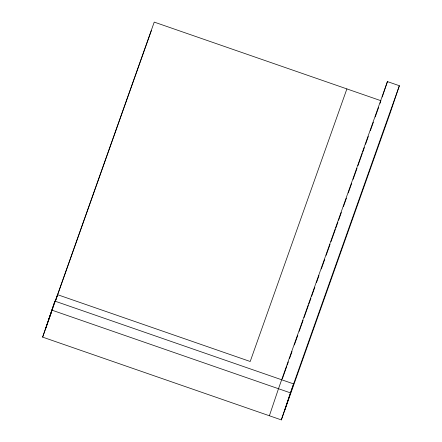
<?xml version="1.0" encoding="UTF-8"?>
<svg xmlns="http://www.w3.org/2000/svg" width="442" height="442" viewBox="0 0 442 442"><rect width="100%" height="100%" fill="white"/><g stroke="black" fill="none" stroke-linecap="round" stroke-linejoin="round"><path stroke-width="0.66" d="M269.388 415.762L278.488 388.722L387.43 81.588L399.364 85.726L390.264 112.765L281.322 419.9L42.636 337.124L54.913 301.129L293.599 383.905L284.499 410.944M45.813 328.163L54.913 301.129M55.3 301.356L57.543 294.687L250.2 361.495L346.887 88.914M382.231 97.036L387.43 81.588M281.322 419.9L290.422 392.861L399.364 85.726M48.465 320.279L154.236 22.1L380.987 100.737M42.636 337.124L51.576 311.925M55.261 301.532L151.352 30.636M282.361 378.777L286.736 366.435M287.201 365.136L288.35 361.887M289.504 358.639L292.04 351.495M294.344 344.998L297.798 335.251M299.184 331.356L303.101 320.312M304.024 317.715L308.4 305.372M308.859 304.074L310.936 298.223M311.627 296.278L314.853 287.178M316.466 282.631L318.997 275.488M321.306 268.99L324.759 259.25M326.141 255.349L330.058 244.304M330.981 241.708L335.362 229.365M335.821 228.066L337.892 222.221M338.589 220.271L341.351 212.475M343.423 206.629L346.423 198.182M348.263 192.983L351.721 183.242M353.103 179.341L357.02 168.297M357.943 165.7L362.318 153.357M362.783 152.059L364.396 147.512M365.545 144.263L368.313 136.468M370.385 130.622L373.379 122.174M375.225 116.981L378.683 107.235M380.065 103.334L380.755 101.389M51.736 310.085L290.422 392.861"/></g></svg>
